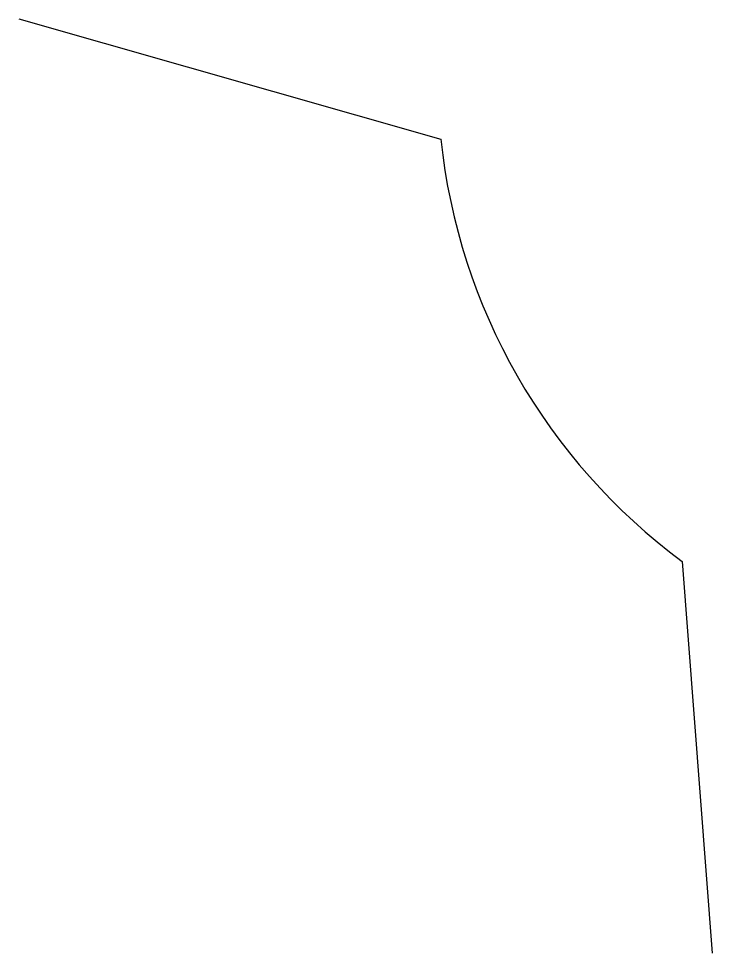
# Model space of a CAD drawing. Header units: millimetres. Extents: x 0 to 23, y -31 to 0.
import ezdxf

# ---------------------------------------------------------------- set-up
doc = ezdxf.new("R2010")
doc.units = ezdxf.units.MM
doc.header["$MEASUREMENT"] = 0
doc.layers.get('0').update_dxf_attribs({"lineweight": 25, "true_color": 0xffffff})

msp = doc.modelspace()

# ---------------------------------------------------------------- linework, layer by layer
for p, q in [((0, 0), (14, -4)), ((22, -18), (23, -31))]:
    msp.add_line(p, q)
msp.add_arc((33.891, -1.919), 20, 185.972, 233.5178)

doc.saveas('drawing.dxf')
